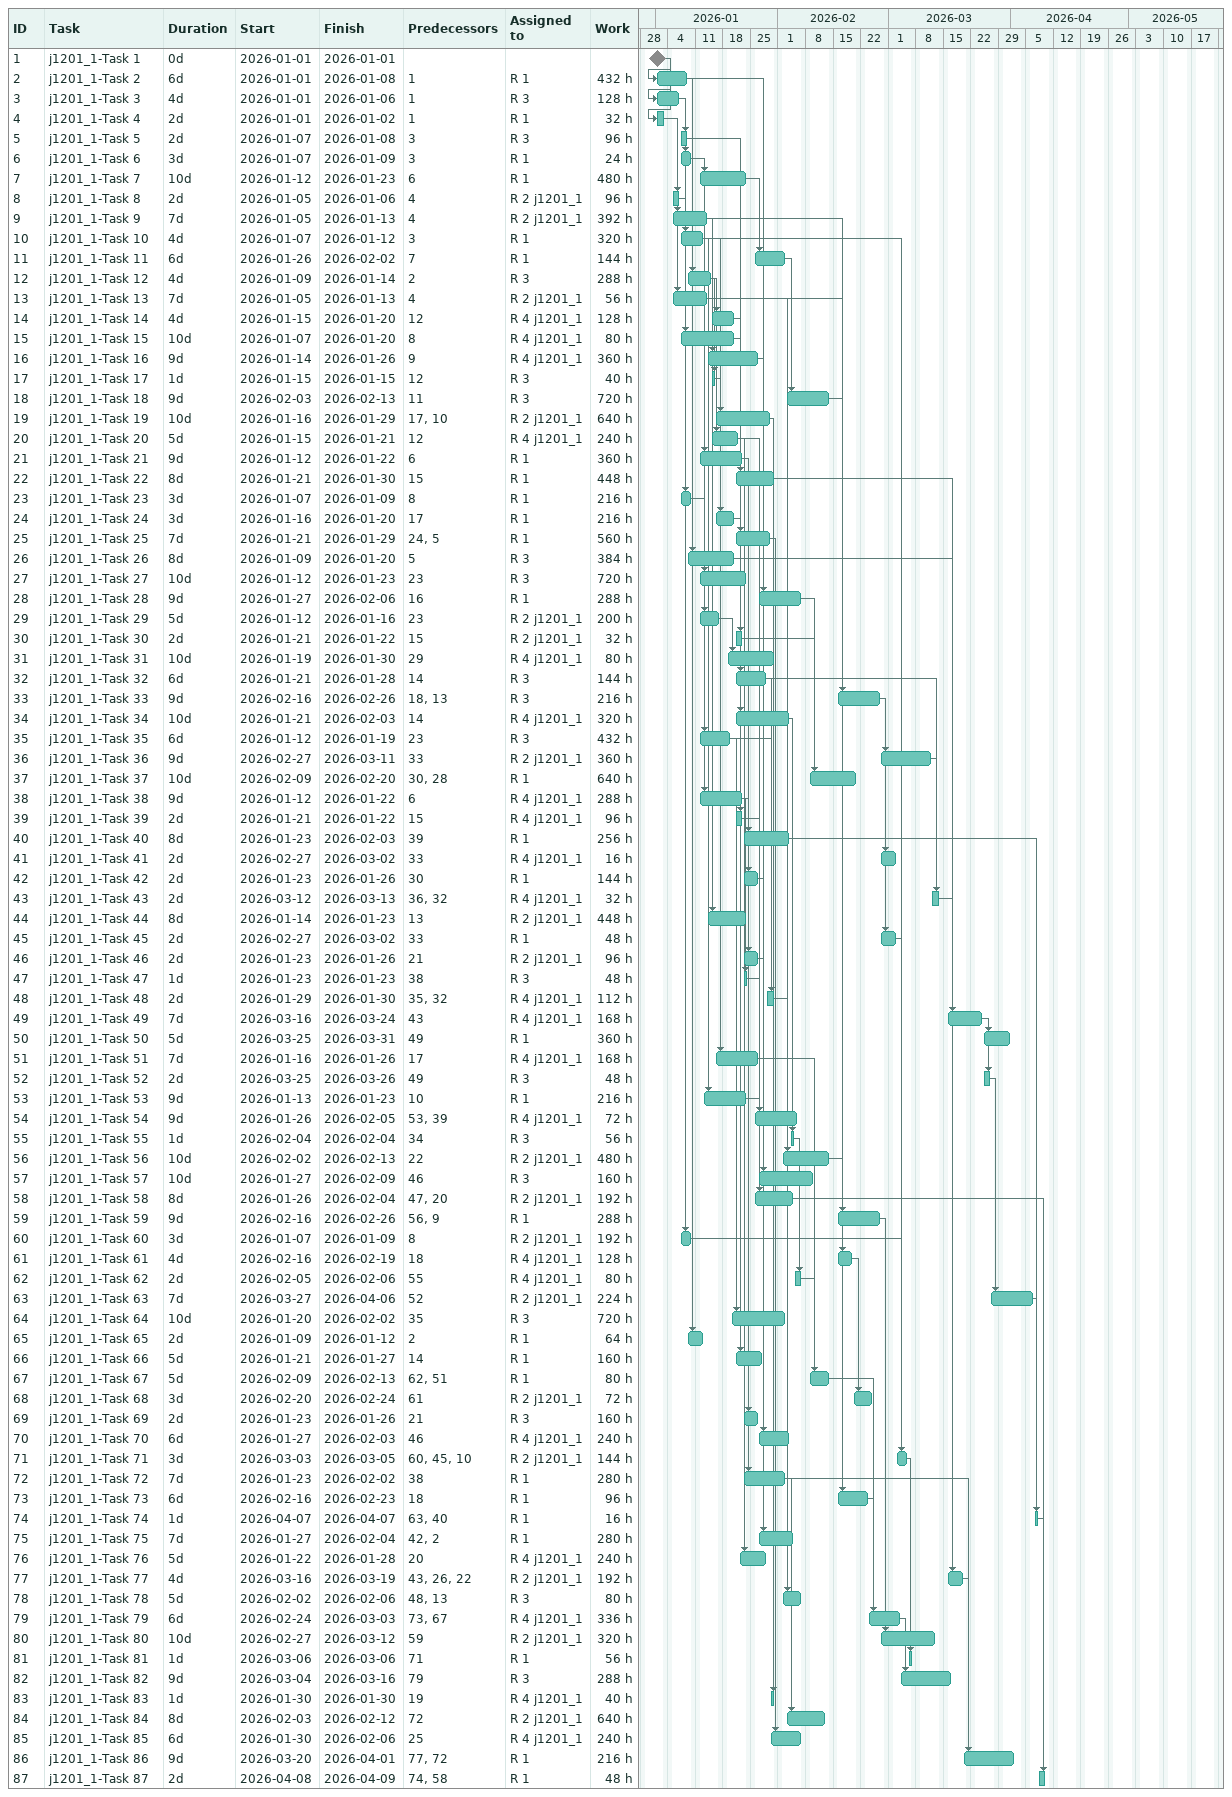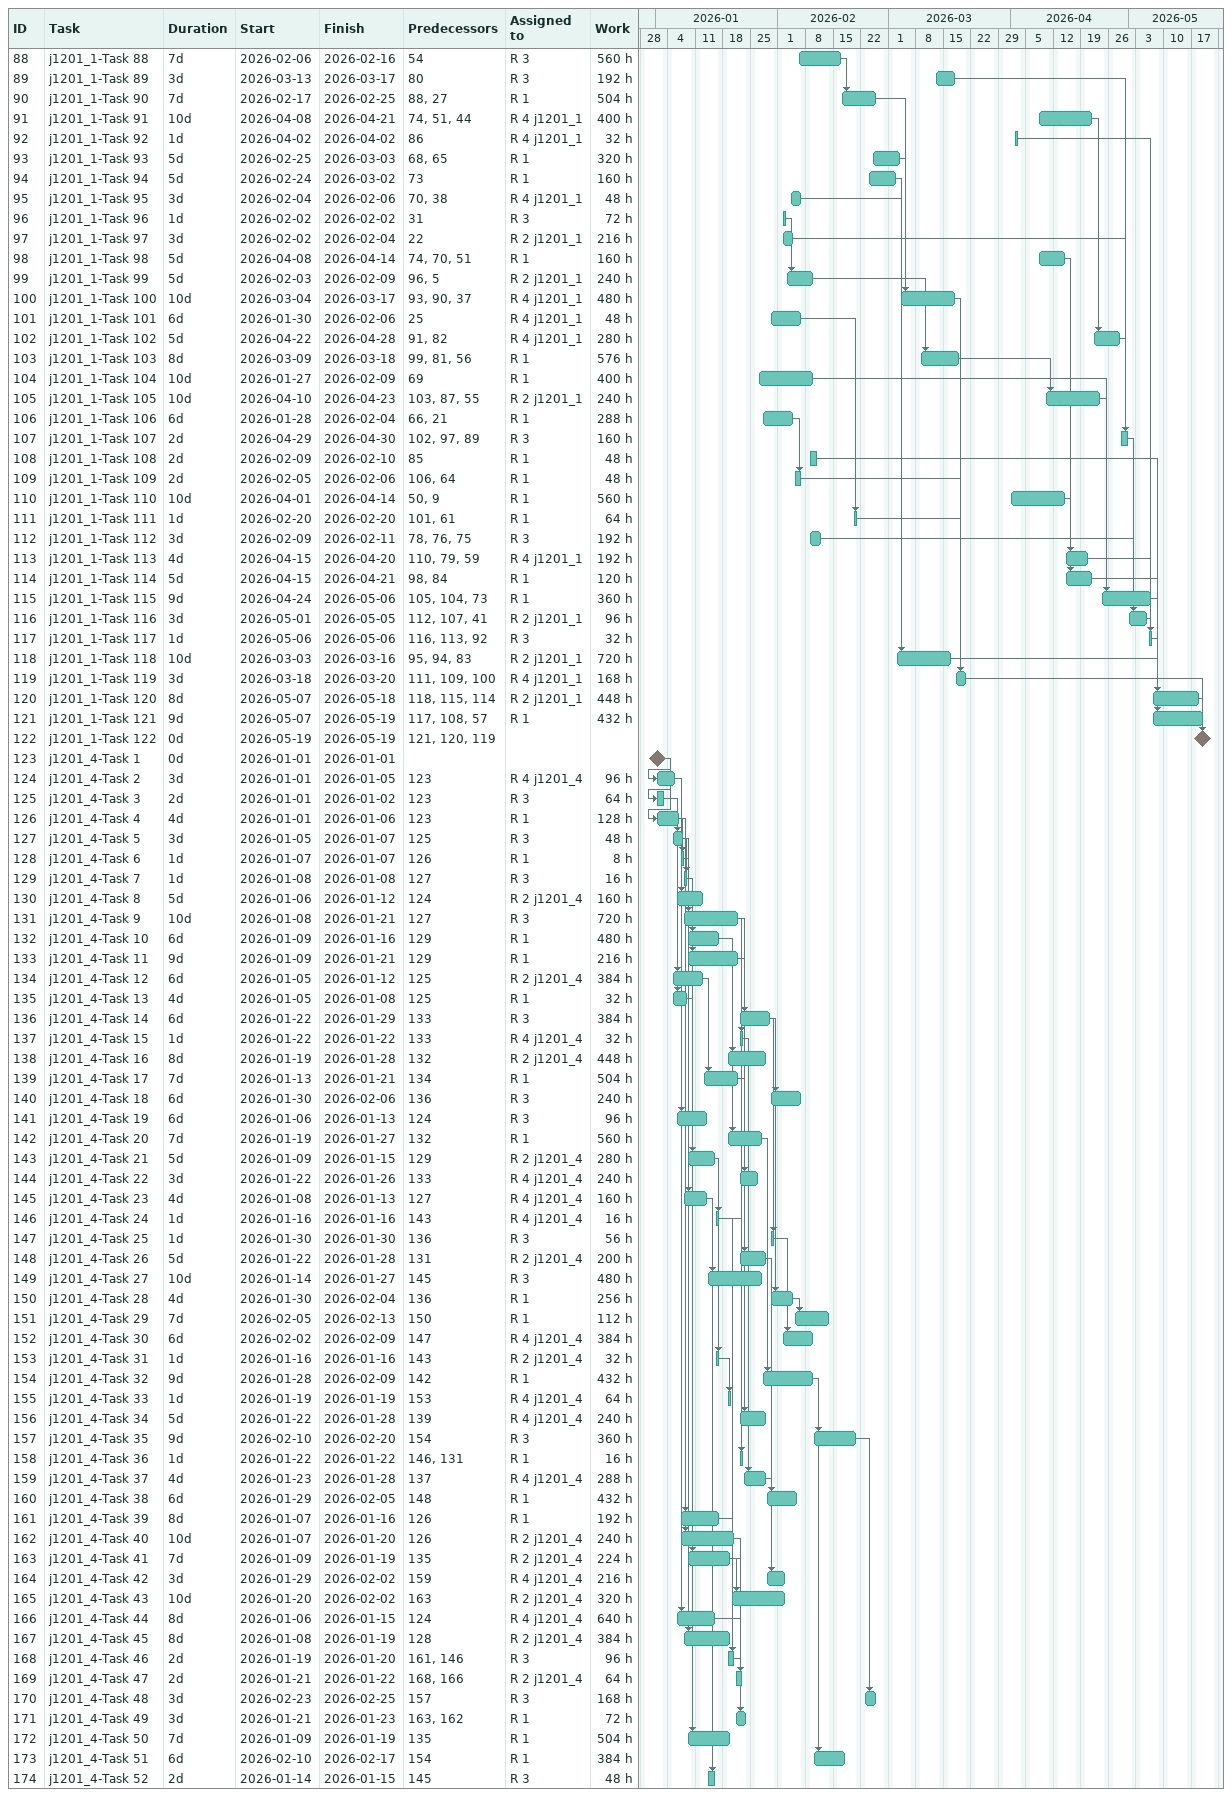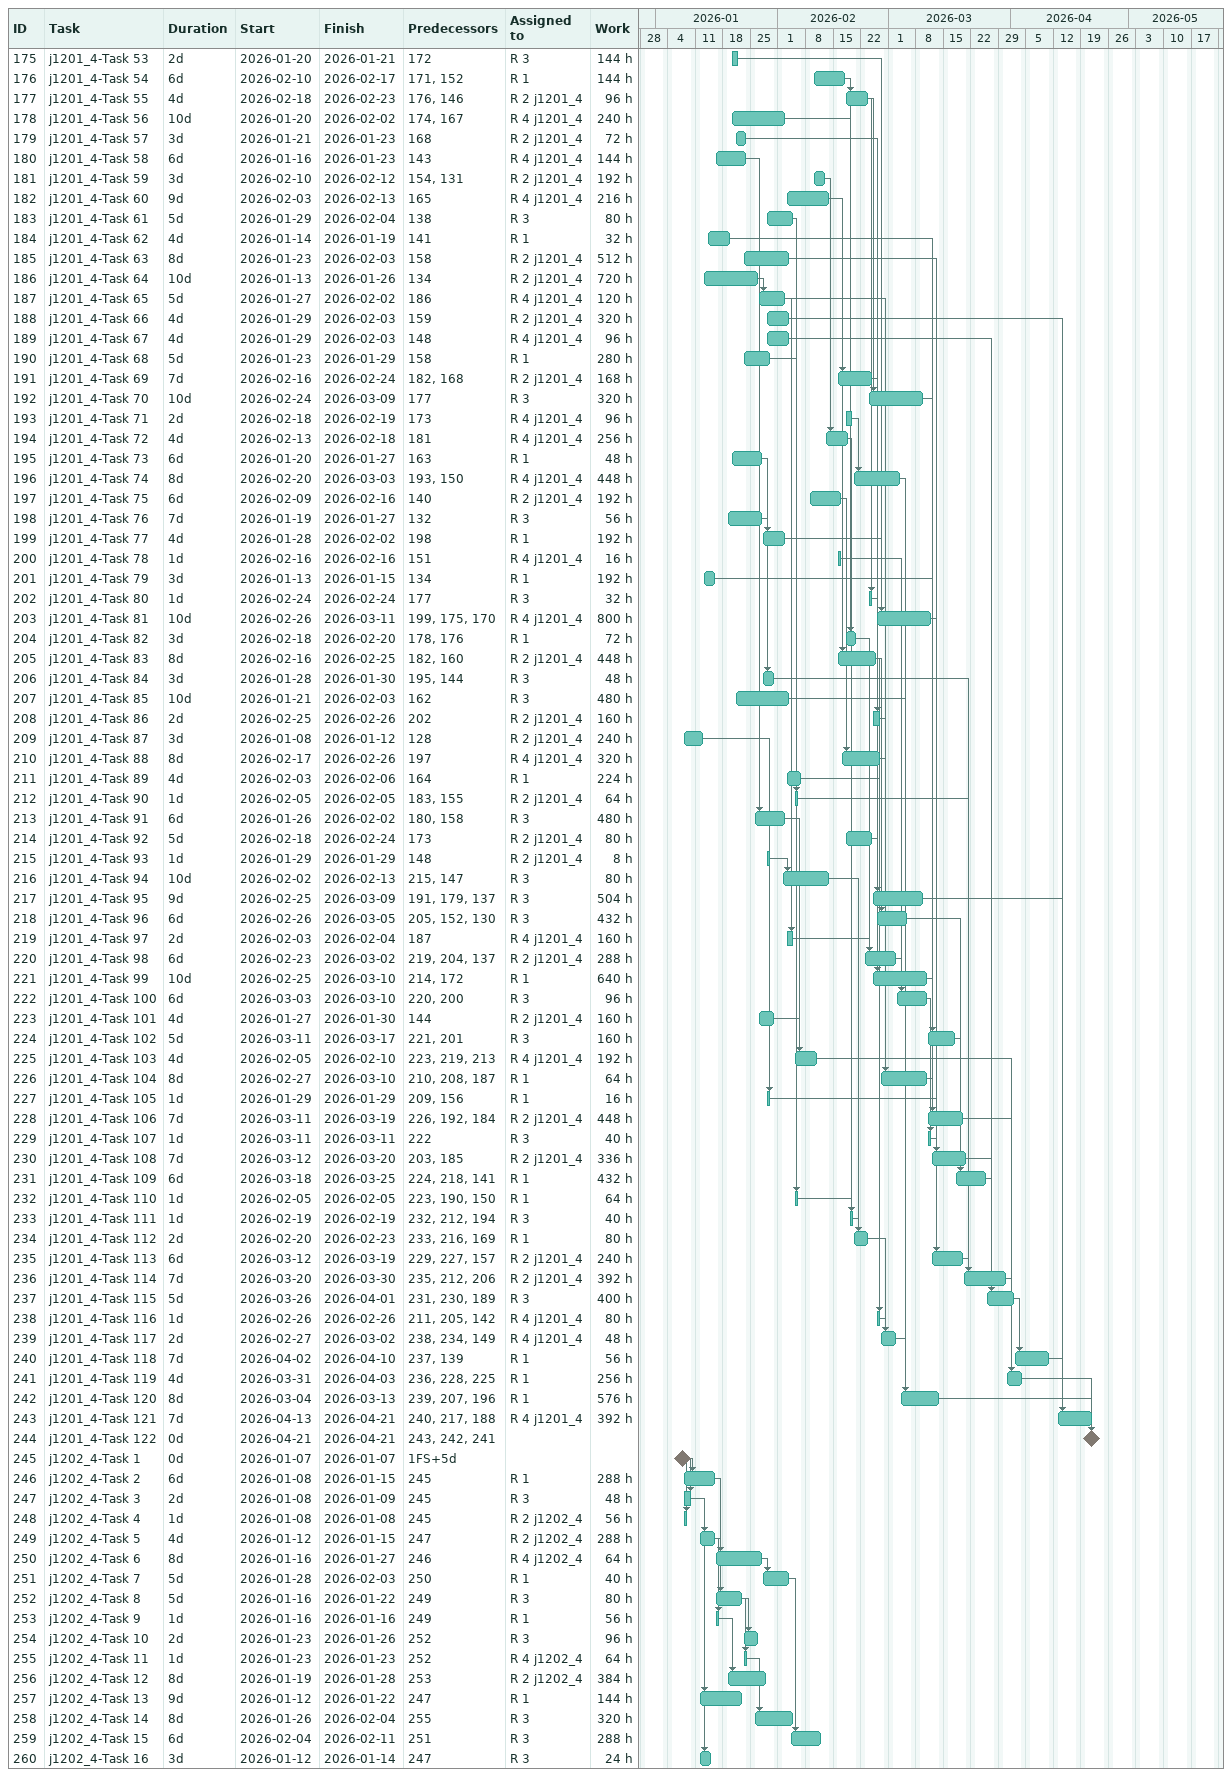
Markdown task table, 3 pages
| ID | Task | Duration | Start | Finish | Predecessors | Resources | Work (h) |
|---|---|---|---|---|---|---|---|
| 1 | j1201_1-Task 1 | 0d | 2026-01-01 | 2026-01-01 |  |  |  |
| 2 | j1201_1-Task 2 | 6d | 2026-01-01 | 2026-01-08 | 1 | R 1 | 432 |
| 3 | j1201_1-Task 3 | 4d | 2026-01-01 | 2026-01-06 | 1 | R 3 | 128 |
| 4 | j1201_1-Task 4 | 2d | 2026-01-01 | 2026-01-02 | 1 | R 1 | 32 |
| 5 | j1201_1-Task 5 | 2d | 2026-01-07 | 2026-01-08 | 3 | R 3 | 96 |
| 6 | j1201_1-Task 6 | 3d | 2026-01-07 | 2026-01-09 | 3 | R 1 | 24 |
| 7 | j1201_1-Task 7 | 10d | 2026-01-12 | 2026-01-23 | 6 | R 1 | 480 |
| 8 | j1201_1-Task 8 | 2d | 2026-01-05 | 2026-01-06 | 4 | R 2 j1201_1 | 96 |
| 9 | j1201_1-Task 9 | 7d | 2026-01-05 | 2026-01-13 | 4 | R 2 j1201_1 | 392 |
| 10 | j1201_1-Task 10 | 4d | 2026-01-07 | 2026-01-12 | 3 | R 1 | 320 |
| 11 | j1201_1-Task 11 | 6d | 2026-01-26 | 2026-02-02 | 7 | R 1 | 144 |
| 12 | j1201_1-Task 12 | 4d | 2026-01-09 | 2026-01-14 | 2 | R 3 | 288 |
| 13 | j1201_1-Task 13 | 7d | 2026-01-05 | 2026-01-13 | 4 | R 2 j1201_1 | 56 |
| 14 | j1201_1-Task 14 | 4d | 2026-01-15 | 2026-01-20 | 12 | R 4 j1201_1 | 128 |
| 15 | j1201_1-Task 15 | 10d | 2026-01-07 | 2026-01-20 | 8 | R 4 j1201_1 | 80 |
| 16 | j1201_1-Task 16 | 9d | 2026-01-14 | 2026-01-26 | 9 | R 4 j1201_1 | 360 |
| 17 | j1201_1-Task 17 | 1d | 2026-01-15 | 2026-01-15 | 12 | R 3 | 40 |
| 18 | j1201_1-Task 18 | 9d | 2026-02-03 | 2026-02-13 | 11 | R 3 | 720 |
| 19 | j1201_1-Task 19 | 10d | 2026-01-16 | 2026-01-29 | 17, 10 | R 2 j1201_1 | 640 |
| 20 | j1201_1-Task 20 | 5d | 2026-01-15 | 2026-01-21 | 12 | R 4 j1201_1 | 240 |
| 21 | j1201_1-Task 21 | 9d | 2026-01-12 | 2026-01-22 | 6 | R 1 | 360 |
| 22 | j1201_1-Task 22 | 8d | 2026-01-21 | 2026-01-30 | 15 | R 1 | 448 |
| 23 | j1201_1-Task 23 | 3d | 2026-01-07 | 2026-01-09 | 8 | R 1 | 216 |
| 24 | j1201_1-Task 24 | 3d | 2026-01-16 | 2026-01-20 | 17 | R 1 | 216 |
| 25 | j1201_1-Task 25 | 7d | 2026-01-21 | 2026-01-29 | 24, 5 | R 1 | 560 |
| 26 | j1201_1-Task 26 | 8d | 2026-01-09 | 2026-01-20 | 5 | R 3 | 384 |
| 27 | j1201_1-Task 27 | 10d | 2026-01-12 | 2026-01-23 | 23 | R 3 | 720 |
| 28 | j1201_1-Task 28 | 9d | 2026-01-27 | 2026-02-06 | 16 | R 1 | 288 |
| 29 | j1201_1-Task 29 | 5d | 2026-01-12 | 2026-01-16 | 23 | R 2 j1201_1 | 200 |
| 30 | j1201_1-Task 30 | 2d | 2026-01-21 | 2026-01-22 | 15 | R 2 j1201_1 | 32 |
| 31 | j1201_1-Task 31 | 10d | 2026-01-19 | 2026-01-30 | 29 | R 4 j1201_1 | 80 |
| 32 | j1201_1-Task 32 | 6d | 2026-01-21 | 2026-01-28 | 14 | R 3 | 144 |
| 33 | j1201_1-Task 33 | 9d | 2026-02-16 | 2026-02-26 | 18, 13 | R 3 | 216 |
| 34 | j1201_1-Task 34 | 10d | 2026-01-21 | 2026-02-03 | 14 | R 4 j1201_1 | 320 |
| 35 | j1201_1-Task 35 | 6d | 2026-01-12 | 2026-01-19 | 23 | R 3 | 432 |
| 36 | j1201_1-Task 36 | 9d | 2026-02-27 | 2026-03-11 | 33 | R 2 j1201_1 | 360 |
| 37 | j1201_1-Task 37 | 10d | 2026-02-09 | 2026-02-20 | 30, 28 | R 1 | 640 |
| 38 | j1201_1-Task 38 | 9d | 2026-01-12 | 2026-01-22 | 6 | R 4 j1201_1 | 288 |
| 39 | j1201_1-Task 39 | 2d | 2026-01-21 | 2026-01-22 | 15 | R 4 j1201_1 | 96 |
| 40 | j1201_1-Task 40 | 8d | 2026-01-23 | 2026-02-03 | 39 | R 1 | 256 |
| 41 | j1201_1-Task 41 | 2d | 2026-02-27 | 2026-03-02 | 33 | R 4 j1201_1 | 16 |
| 42 | j1201_1-Task 42 | 2d | 2026-01-23 | 2026-01-26 | 30 | R 1 | 144 |
| 43 | j1201_1-Task 43 | 2d | 2026-03-12 | 2026-03-13 | 36, 32 | R 4 j1201_1 | 32 |
| 44 | j1201_1-Task 44 | 8d | 2026-01-14 | 2026-01-23 | 13 | R 2 j1201_1 | 448 |
| 45 | j1201_1-Task 45 | 2d | 2026-02-27 | 2026-03-02 | 33 | R 1 | 48 |
| 46 | j1201_1-Task 46 | 2d | 2026-01-23 | 2026-01-26 | 21 | R 2 j1201_1 | 96 |
| 47 | j1201_1-Task 47 | 1d | 2026-01-23 | 2026-01-23 | 38 | R 3 | 48 |
| 48 | j1201_1-Task 48 | 2d | 2026-01-29 | 2026-01-30 | 35, 32 | R 4 j1201_1 | 112 |
| 49 | j1201_1-Task 49 | 7d | 2026-03-16 | 2026-03-24 | 43 | R 4 j1201_1 | 168 |
| 50 | j1201_1-Task 50 | 5d | 2026-03-25 | 2026-03-31 | 49 | R 1 | 360 |
| 51 | j1201_1-Task 51 | 7d | 2026-01-16 | 2026-01-26 | 17 | R 4 j1201_1 | 168 |
| 52 | j1201_1-Task 52 | 2d | 2026-03-25 | 2026-03-26 | 49 | R 3 | 48 |
| 53 | j1201_1-Task 53 | 9d | 2026-01-13 | 2026-01-23 | 10 | R 1 | 216 |
| 54 | j1201_1-Task 54 | 9d | 2026-01-26 | 2026-02-05 | 53, 39 | R 4 j1201_1 | 72 |
| 55 | j1201_1-Task 55 | 1d | 2026-02-04 | 2026-02-04 | 34 | R 3 | 56 |
| 56 | j1201_1-Task 56 | 10d | 2026-02-02 | 2026-02-13 | 22 | R 2 j1201_1 | 480 |
| 57 | j1201_1-Task 57 | 10d | 2026-01-27 | 2026-02-09 | 46 | R 3 | 160 |
| 58 | j1201_1-Task 58 | 8d | 2026-01-26 | 2026-02-04 | 47, 20 | R 2 j1201_1 | 192 |
| 59 | j1201_1-Task 59 | 9d | 2026-02-16 | 2026-02-26 | 56, 9 | R 1 | 288 |
| 60 | j1201_1-Task 60 | 3d | 2026-01-07 | 2026-01-09 | 8 | R 2 j1201_1 | 192 |
| 61 | j1201_1-Task 61 | 4d | 2026-02-16 | 2026-02-19 | 18 | R 4 j1201_1 | 128 |
| 62 | j1201_1-Task 62 | 2d | 2026-02-05 | 2026-02-06 | 55 | R 4 j1201_1 | 80 |
| 63 | j1201_1-Task 63 | 7d | 2026-03-27 | 2026-04-06 | 52 | R 2 j1201_1 | 224 |
| 64 | j1201_1-Task 64 | 10d | 2026-01-20 | 2026-02-02 | 35 | R 3 | 720 |
| 65 | j1201_1-Task 65 | 2d | 2026-01-09 | 2026-01-12 | 2 | R 1 | 64 |
| 66 | j1201_1-Task 66 | 5d | 2026-01-21 | 2026-01-27 | 14 | R 1 | 160 |
| 67 | j1201_1-Task 67 | 5d | 2026-02-09 | 2026-02-13 | 62, 51 | R 1 | 80 |
| 68 | j1201_1-Task 68 | 3d | 2026-02-20 | 2026-02-24 | 61 | R 2 j1201_1 | 72 |
| 69 | j1201_1-Task 69 | 2d | 2026-01-23 | 2026-01-26 | 21 | R 3 | 160 |
| 70 | j1201_1-Task 70 | 6d | 2026-01-27 | 2026-02-03 | 46 | R 4 j1201_1 | 240 |
| 71 | j1201_1-Task 71 | 3d | 2026-03-03 | 2026-03-05 | 60, 45, 10 | R 2 j1201_1 | 144 |
| 72 | j1201_1-Task 72 | 7d | 2026-01-23 | 2026-02-02 | 38 | R 1 | 280 |
| 73 | j1201_1-Task 73 | 6d | 2026-02-16 | 2026-02-23 | 18 | R 1 | 96 |
| 74 | j1201_1-Task 74 | 1d | 2026-04-07 | 2026-04-07 | 63, 40 | R 1 | 16 |
| 75 | j1201_1-Task 75 | 7d | 2026-01-27 | 2026-02-04 | 42, 2 | R 1 | 280 |
| 76 | j1201_1-Task 76 | 5d | 2026-01-22 | 2026-01-28 | 20 | R 4 j1201_1 | 240 |
| 77 | j1201_1-Task 77 | 4d | 2026-03-16 | 2026-03-19 | 43, 26, 22 | R 2 j1201_1 | 192 |
| 78 | j1201_1-Task 78 | 5d | 2026-02-02 | 2026-02-06 | 48, 13 | R 3 | 80 |
| 79 | j1201_1-Task 79 | 6d | 2026-02-24 | 2026-03-03 | 73, 67 | R 4 j1201_1 | 336 |
| 80 | j1201_1-Task 80 | 10d | 2026-02-27 | 2026-03-12 | 59 | R 2 j1201_1 | 320 |
| 81 | j1201_1-Task 81 | 1d | 2026-03-06 | 2026-03-06 | 71 | R 1 | 56 |
| 82 | j1201_1-Task 82 | 9d | 2026-03-04 | 2026-03-16 | 79 | R 3 | 288 |
| 83 | j1201_1-Task 83 | 1d | 2026-01-30 | 2026-01-30 | 19 | R 4 j1201_1 | 40 |
| 84 | j1201_1-Task 84 | 8d | 2026-02-03 | 2026-02-12 | 72 | R 2 j1201_1 | 640 |
| 85 | j1201_1-Task 85 | 6d | 2026-01-30 | 2026-02-06 | 25 | R 4 j1201_1 | 240 |
| 86 | j1201_1-Task 86 | 9d | 2026-03-20 | 2026-04-01 | 77, 72 | R 1 | 216 |
| 87 | j1201_1-Task 87 | 2d | 2026-04-08 | 2026-04-09 | 74, 58 | R 1 | 48 |
| 88 | j1201_1-Task 88 | 7d | 2026-02-06 | 2026-02-16 | 54 | R 3 | 560 |
| 89 | j1201_1-Task 89 | 3d | 2026-03-13 | 2026-03-17 | 80 | R 3 | 192 |
| 90 | j1201_1-Task 90 | 7d | 2026-02-17 | 2026-02-25 | 88, 27 | R 1 | 504 |
| 91 | j1201_1-Task 91 | 10d | 2026-04-08 | 2026-04-21 | 74, 51, 44 | R 4 j1201_1 | 400 |
| 92 | j1201_1-Task 92 | 1d | 2026-04-02 | 2026-04-02 | 86 | R 4 j1201_1 | 32 |
| 93 | j1201_1-Task 93 | 5d | 2026-02-25 | 2026-03-03 | 68, 65 | R 1 | 320 |
| 94 | j1201_1-Task 94 | 5d | 2026-02-24 | 2026-03-02 | 73 | R 1 | 160 |
| 95 | j1201_1-Task 95 | 3d | 2026-02-04 | 2026-02-06 | 70, 38 | R 4 j1201_1 | 48 |
| 96 | j1201_1-Task 96 | 1d | 2026-02-02 | 2026-02-02 | 31 | R 3 | 72 |
| 97 | j1201_1-Task 97 | 3d | 2026-02-02 | 2026-02-04 | 22 | R 2 j1201_1 | 216 |
| 98 | j1201_1-Task 98 | 5d | 2026-04-08 | 2026-04-14 | 74, 70, 51 | R 1 | 160 |
| 99 | j1201_1-Task 99 | 5d | 2026-02-03 | 2026-02-09 | 96, 5 | R 2 j1201_1 | 240 |
| 100 | j1201_1-Task 100 | 10d | 2026-03-04 | 2026-03-17 | 93, 90, 37 | R 4 j1201_1 | 480 |
| 101 | j1201_1-Task 101 | 6d | 2026-01-30 | 2026-02-06 | 25 | R 4 j1201_1 | 48 |
| 102 | j1201_1-Task 102 | 5d | 2026-04-22 | 2026-04-28 | 91, 82 | R 4 j1201_1 | 280 |
| 103 | j1201_1-Task 103 | 8d | 2026-03-09 | 2026-03-18 | 99, 81, 56 | R 1 | 576 |
| 104 | j1201_1-Task 104 | 10d | 2026-01-27 | 2026-02-09 | 69 | R 1 | 400 |
| 105 | j1201_1-Task 105 | 10d | 2026-04-10 | 2026-04-23 | 103, 87, 55 | R 2 j1201_1 | 240 |
| 106 | j1201_1-Task 106 | 6d | 2026-01-28 | 2026-02-04 | 66, 21 | R 1 | 288 |
| 107 | j1201_1-Task 107 | 2d | 2026-04-29 | 2026-04-30 | 102, 97, 89 | R 3 | 160 |
| 108 | j1201_1-Task 108 | 2d | 2026-02-09 | 2026-02-10 | 85 | R 1 | 48 |
| 109 | j1201_1-Task 109 | 2d | 2026-02-05 | 2026-02-06 | 106, 64 | R 1 | 48 |
| 110 | j1201_1-Task 110 | 10d | 2026-04-01 | 2026-04-14 | 50, 9 | R 1 | 560 |
| 111 | j1201_1-Task 111 | 1d | 2026-02-20 | 2026-02-20 | 101, 61 | R 1 | 64 |
| 112 | j1201_1-Task 112 | 3d | 2026-02-09 | 2026-02-11 | 78, 76, 75 | R 3 | 192 |
| 113 | j1201_1-Task 113 | 4d | 2026-04-15 | 2026-04-20 | 110, 79, 59 | R 4 j1201_1 | 192 |
| 114 | j1201_1-Task 114 | 5d | 2026-04-15 | 2026-04-21 | 98, 84 | R 1 | 120 |
| 115 | j1201_1-Task 115 | 9d | 2026-04-24 | 2026-05-06 | 105, 104, 73 | R 1 | 360 |
| 116 | j1201_1-Task 116 | 3d | 2026-05-01 | 2026-05-05 | 112, 107, 41 | R 2 j1201_1 | 96 |
| 117 | j1201_1-Task 117 | 1d | 2026-05-06 | 2026-05-06 | 116, 113, 92 | R 3 | 32 |
| 118 | j1201_1-Task 118 | 10d | 2026-03-03 | 2026-03-16 | 95, 94, 83 | R 2 j1201_1 | 720 |
| 119 | j1201_1-Task 119 | 3d | 2026-03-18 | 2026-03-20 | 111, 109, 100 | R 4 j1201_1 | 168 |
| 120 | j1201_1-Task 120 | 8d | 2026-05-07 | 2026-05-18 | 118, 115, 114 | R 2 j1201_1 | 448 |
| 121 | j1201_1-Task 121 | 9d | 2026-05-07 | 2026-05-19 | 117, 108, 57 | R 1 | 432 |
| 122 | j1201_1-Task 122 | 0d | 2026-05-19 | 2026-05-19 | 121, 120, 119 |  |  |
| 123 | j1201_4-Task 1 | 0d | 2026-01-01 | 2026-01-01 |  |  |  |
| 124 | j1201_4-Task 2 | 3d | 2026-01-01 | 2026-01-05 | 123 | R 4 j1201_4 | 96 |
| 125 | j1201_4-Task 3 | 2d | 2026-01-01 | 2026-01-02 | 123 | R 3 | 64 |
| 126 | j1201_4-Task 4 | 4d | 2026-01-01 | 2026-01-06 | 123 | R 1 | 128 |
| 127 | j1201_4-Task 5 | 3d | 2026-01-05 | 2026-01-07 | 125 | R 3 | 48 |
| 128 | j1201_4-Task 6 | 1d | 2026-01-07 | 2026-01-07 | 126 | R 1 | 8 |
| 129 | j1201_4-Task 7 | 1d | 2026-01-08 | 2026-01-08 | 127 | R 3 | 16 |
| 130 | j1201_4-Task 8 | 5d | 2026-01-06 | 2026-01-12 | 124 | R 2 j1201_4 | 160 |
| 131 | j1201_4-Task 9 | 10d | 2026-01-08 | 2026-01-21 | 127 | R 3 | 720 |
| 132 | j1201_4-Task 10 | 6d | 2026-01-09 | 2026-01-16 | 129 | R 1 | 480 |
| 133 | j1201_4-Task 11 | 9d | 2026-01-09 | 2026-01-21 | 129 | R 1 | 216 |
| 134 | j1201_4-Task 12 | 6d | 2026-01-05 | 2026-01-12 | 125 | R 2 j1201_4 | 384 |
| 135 | j1201_4-Task 13 | 4d | 2026-01-05 | 2026-01-08 | 125 | R 1 | 32 |
| 136 | j1201_4-Task 14 | 6d | 2026-01-22 | 2026-01-29 | 133 | R 3 | 384 |
| 137 | j1201_4-Task 15 | 1d | 2026-01-22 | 2026-01-22 | 133 | R 4 j1201_4 | 32 |
| 138 | j1201_4-Task 16 | 8d | 2026-01-19 | 2026-01-28 | 132 | R 2 j1201_4 | 448 |
| 139 | j1201_4-Task 17 | 7d | 2026-01-13 | 2026-01-21 | 134 | R 1 | 504 |
| 140 | j1201_4-Task 18 | 6d | 2026-01-30 | 2026-02-06 | 136 | R 3 | 240 |
| 141 | j1201_4-Task 19 | 6d | 2026-01-06 | 2026-01-13 | 124 | R 3 | 96 |
| 142 | j1201_4-Task 20 | 7d | 2026-01-19 | 2026-01-27 | 132 | R 1 | 560 |
| 143 | j1201_4-Task 21 | 5d | 2026-01-09 | 2026-01-15 | 129 | R 2 j1201_4 | 280 |
| 144 | j1201_4-Task 22 | 3d | 2026-01-22 | 2026-01-26 | 133 | R 4 j1201_4 | 240 |
| 145 | j1201_4-Task 23 | 4d | 2026-01-08 | 2026-01-13 | 127 | R 4 j1201_4 | 160 |
| 146 | j1201_4-Task 24 | 1d | 2026-01-16 | 2026-01-16 | 143 | R 4 j1201_4 | 16 |
| 147 | j1201_4-Task 25 | 1d | 2026-01-30 | 2026-01-30 | 136 | R 3 | 56 |
| 148 | j1201_4-Task 26 | 5d | 2026-01-22 | 2026-01-28 | 131 | R 2 j1201_4 | 200 |
| 149 | j1201_4-Task 27 | 10d | 2026-01-14 | 2026-01-27 | 145 | R 3 | 480 |
| 150 | j1201_4-Task 28 | 4d | 2026-01-30 | 2026-02-04 | 136 | R 1 | 256 |
| 151 | j1201_4-Task 29 | 7d | 2026-02-05 | 2026-02-13 | 150 | R 1 | 112 |
| 152 | j1201_4-Task 30 | 6d | 2026-02-02 | 2026-02-09 | 147 | R 4 j1201_4 | 384 |
| 153 | j1201_4-Task 31 | 1d | 2026-01-16 | 2026-01-16 | 143 | R 2 j1201_4 | 32 |
| 154 | j1201_4-Task 32 | 9d | 2026-01-28 | 2026-02-09 | 142 | R 1 | 432 |
| 155 | j1201_4-Task 33 | 1d | 2026-01-19 | 2026-01-19 | 153 | R 4 j1201_4 | 64 |
| 156 | j1201_4-Task 34 | 5d | 2026-01-22 | 2026-01-28 | 139 | R 4 j1201_4 | 240 |
| 157 | j1201_4-Task 35 | 9d | 2026-02-10 | 2026-02-20 | 154 | R 3 | 360 |
| 158 | j1201_4-Task 36 | 1d | 2026-01-22 | 2026-01-22 | 146, 131 | R 1 | 16 |
| 159 | j1201_4-Task 37 | 4d | 2026-01-23 | 2026-01-28 | 137 | R 4 j1201_4 | 288 |
| 160 | j1201_4-Task 38 | 6d | 2026-01-29 | 2026-02-05 | 148 | R 1 | 432 |
| 161 | j1201_4-Task 39 | 8d | 2026-01-07 | 2026-01-16 | 126 | R 1 | 192 |
| 162 | j1201_4-Task 40 | 10d | 2026-01-07 | 2026-01-20 | 126 | R 2 j1201_4 | 240 |
| 163 | j1201_4-Task 41 | 7d | 2026-01-09 | 2026-01-19 | 135 | R 2 j1201_4 | 224 |
| 164 | j1201_4-Task 42 | 3d | 2026-01-29 | 2026-02-02 | 159 | R 4 j1201_4 | 216 |
| 165 | j1201_4-Task 43 | 10d | 2026-01-20 | 2026-02-02 | 163 | R 2 j1201_4 | 320 |
| 166 | j1201_4-Task 44 | 8d | 2026-01-06 | 2026-01-15 | 124 | R 4 j1201_4 | 640 |
| 167 | j1201_4-Task 45 | 8d | 2026-01-08 | 2026-01-19 | 128 | R 2 j1201_4 | 384 |
| 168 | j1201_4-Task 46 | 2d | 2026-01-19 | 2026-01-20 | 161, 146 | R 3 | 96 |
| 169 | j1201_4-Task 47 | 2d | 2026-01-21 | 2026-01-22 | 168, 166 | R 2 j1201_4 | 64 |
| 170 | j1201_4-Task 48 | 3d | 2026-02-23 | 2026-02-25 | 157 | R 3 | 168 |
| 171 | j1201_4-Task 49 | 3d | 2026-01-21 | 2026-01-23 | 163, 162 | R 1 | 72 |
| 172 | j1201_4-Task 50 | 7d | 2026-01-09 | 2026-01-19 | 135 | R 1 | 504 |
| 173 | j1201_4-Task 51 | 6d | 2026-02-10 | 2026-02-17 | 154 | R 1 | 384 |
| 174 | j1201_4-Task 52 | 2d | 2026-01-14 | 2026-01-15 | 145 | R 3 | 48 |
| 175 | j1201_4-Task 53 | 2d | 2026-01-20 | 2026-01-21 | 172 | R 3 | 144 |
| 176 | j1201_4-Task 54 | 6d | 2026-02-10 | 2026-02-17 | 171, 152 | R 1 | 144 |
| 177 | j1201_4-Task 55 | 4d | 2026-02-18 | 2026-02-23 | 176, 146 | R 2 j1201_4 | 96 |
| 178 | j1201_4-Task 56 | 10d | 2026-01-20 | 2026-02-02 | 174, 167 | R 4 j1201_4 | 240 |
| 179 | j1201_4-Task 57 | 3d | 2026-01-21 | 2026-01-23 | 168 | R 2 j1201_4 | 72 |
| 180 | j1201_4-Task 58 | 6d | 2026-01-16 | 2026-01-23 | 143 | R 4 j1201_4 | 144 |
| 181 | j1201_4-Task 59 | 3d | 2026-02-10 | 2026-02-12 | 154, 131 | R 2 j1201_4 | 192 |
| 182 | j1201_4-Task 60 | 9d | 2026-02-03 | 2026-02-13 | 165 | R 4 j1201_4 | 216 |
| 183 | j1201_4-Task 61 | 5d | 2026-01-29 | 2026-02-04 | 138 | R 3 | 80 |
| 184 | j1201_4-Task 62 | 4d | 2026-01-14 | 2026-01-19 | 141 | R 1 | 32 |
| 185 | j1201_4-Task 63 | 8d | 2026-01-23 | 2026-02-03 | 158 | R 2 j1201_4 | 512 |
| 186 | j1201_4-Task 64 | 10d | 2026-01-13 | 2026-01-26 | 134 | R 2 j1201_4 | 720 |
| 187 | j1201_4-Task 65 | 5d | 2026-01-27 | 2026-02-02 | 186 | R 4 j1201_4 | 120 |
| 188 | j1201_4-Task 66 | 4d | 2026-01-29 | 2026-02-03 | 159 | R 2 j1201_4 | 320 |
| 189 | j1201_4-Task 67 | 4d | 2026-01-29 | 2026-02-03 | 148 | R 4 j1201_4 | 96 |
| 190 | j1201_4-Task 68 | 5d | 2026-01-23 | 2026-01-29 | 158 | R 1 | 280 |
| 191 | j1201_4-Task 69 | 7d | 2026-02-16 | 2026-02-24 | 182, 168 | R 2 j1201_4 | 168 |
| 192 | j1201_4-Task 70 | 10d | 2026-02-24 | 2026-03-09 | 177 | R 3 | 320 |
| 193 | j1201_4-Task 71 | 2d | 2026-02-18 | 2026-02-19 | 173 | R 4 j1201_4 | 96 |
| 194 | j1201_4-Task 72 | 4d | 2026-02-13 | 2026-02-18 | 181 | R 4 j1201_4 | 256 |
| 195 | j1201_4-Task 73 | 6d | 2026-01-20 | 2026-01-27 | 163 | R 1 | 48 |
| 196 | j1201_4-Task 74 | 8d | 2026-02-20 | 2026-03-03 | 193, 150 | R 4 j1201_4 | 448 |
| 197 | j1201_4-Task 75 | 6d | 2026-02-09 | 2026-02-16 | 140 | R 2 j1201_4 | 192 |
| 198 | j1201_4-Task 76 | 7d | 2026-01-19 | 2026-01-27 | 132 | R 3 | 56 |
| 199 | j1201_4-Task 77 | 4d | 2026-01-28 | 2026-02-02 | 198 | R 1 | 192 |
| 200 | j1201_4-Task 78 | 1d | 2026-02-16 | 2026-02-16 | 151 | R 4 j1201_4 | 16 |
| 201 | j1201_4-Task 79 | 3d | 2026-01-13 | 2026-01-15 | 134 | R 1 | 192 |
| 202 | j1201_4-Task 80 | 1d | 2026-02-24 | 2026-02-24 | 177 | R 3 | 32 |
| 203 | j1201_4-Task 81 | 10d | 2026-02-26 | 2026-03-11 | 199, 175, 170 | R 4 j1201_4 | 800 |
| 204 | j1201_4-Task 82 | 3d | 2026-02-18 | 2026-02-20 | 178, 176 | R 1 | 72 |
| 205 | j1201_4-Task 83 | 8d | 2026-02-16 | 2026-02-25 | 182, 160 | R 2 j1201_4 | 448 |
| 206 | j1201_4-Task 84 | 3d | 2026-01-28 | 2026-01-30 | 195, 144 | R 3 | 48 |
| 207 | j1201_4-Task 85 | 10d | 2026-01-21 | 2026-02-03 | 162 | R 3 | 480 |
| 208 | j1201_4-Task 86 | 2d | 2026-02-25 | 2026-02-26 | 202 | R 2 j1201_4 | 160 |
| 209 | j1201_4-Task 87 | 3d | 2026-01-08 | 2026-01-12 | 128 | R 2 j1201_4 | 240 |
| 210 | j1201_4-Task 88 | 8d | 2026-02-17 | 2026-02-26 | 197 | R 4 j1201_4 | 320 |
| 211 | j1201_4-Task 89 | 4d | 2026-02-03 | 2026-02-06 | 164 | R 1 | 224 |
| 212 | j1201_4-Task 90 | 1d | 2026-02-05 | 2026-02-05 | 183, 155 | R 2 j1201_4 | 64 |
| 213 | j1201_4-Task 91 | 6d | 2026-01-26 | 2026-02-02 | 180, 158 | R 3 | 480 |
| 214 | j1201_4-Task 92 | 5d | 2026-02-18 | 2026-02-24 | 173 | R 2 j1201_4 | 80 |
| 215 | j1201_4-Task 93 | 1d | 2026-01-29 | 2026-01-29 | 148 | R 2 j1201_4 | 8 |
| 216 | j1201_4-Task 94 | 10d | 2026-02-02 | 2026-02-13 | 215, 147 | R 3 | 80 |
| 217 | j1201_4-Task 95 | 9d | 2026-02-25 | 2026-03-09 | 191, 179, 137 | R 3 | 504 |
| 218 | j1201_4-Task 96 | 6d | 2026-02-26 | 2026-03-05 | 205, 152, 130 | R 3 | 432 |
| 219 | j1201_4-Task 97 | 2d | 2026-02-03 | 2026-02-04 | 187 | R 4 j1201_4 | 160 |
| 220 | j1201_4-Task 98 | 6d | 2026-02-23 | 2026-03-02 | 219, 204, 137 | R 2 j1201_4 | 288 |
| 221 | j1201_4-Task 99 | 10d | 2026-02-25 | 2026-03-10 | 214, 172 | R 1 | 640 |
| 222 | j1201_4-Task 100 | 6d | 2026-03-03 | 2026-03-10 | 220, 200 | R 3 | 96 |
| 223 | j1201_4-Task 101 | 4d | 2026-01-27 | 2026-01-30 | 144 | R 2 j1201_4 | 160 |
| 224 | j1201_4-Task 102 | 5d | 2026-03-11 | 2026-03-17 | 221, 201 | R 3 | 160 |
| 225 | j1201_4-Task 103 | 4d | 2026-02-05 | 2026-02-10 | 223, 219, 213 | R 4 j1201_4 | 192 |
| 226 | j1201_4-Task 104 | 8d | 2026-02-27 | 2026-03-10 | 210, 208, 187 | R 1 | 64 |
| 227 | j1201_4-Task 105 | 1d | 2026-01-29 | 2026-01-29 | 209, 156 | R 1 | 16 |
| 228 | j1201_4-Task 106 | 7d | 2026-03-11 | 2026-03-19 | 226, 192, 184 | R 2 j1201_4 | 448 |
| 229 | j1201_4-Task 107 | 1d | 2026-03-11 | 2026-03-11 | 222 | R 3 | 40 |
| 230 | j1201_4-Task 108 | 7d | 2026-03-12 | 2026-03-20 | 203, 185 | R 2 j1201_4 | 336 |
| 231 | j1201_4-Task 109 | 6d | 2026-03-18 | 2026-03-25 | 224, 218, 141 | R 1 | 432 |
| 232 | j1201_4-Task 110 | 1d | 2026-02-05 | 2026-02-05 | 223, 190, 150 | R 1 | 64 |
| 233 | j1201_4-Task 111 | 1d | 2026-02-19 | 2026-02-19 | 232, 212, 194 | R 3 | 40 |
| 234 | j1201_4-Task 112 | 2d | 2026-02-20 | 2026-02-23 | 233, 216, 169 | R 1 | 80 |
| 235 | j1201_4-Task 113 | 6d | 2026-03-12 | 2026-03-19 | 229, 227, 157 | R 2 j1201_4 | 240 |
| 236 | j1201_4-Task 114 | 7d | 2026-03-20 | 2026-03-30 | 235, 212, 206 | R 2 j1201_4 | 392 |
| 237 | j1201_4-Task 115 | 5d | 2026-03-26 | 2026-04-01 | 231, 230, 189 | R 3 | 400 |
| 238 | j1201_4-Task 116 | 1d | 2026-02-26 | 2026-02-26 | 211, 205, 142 | R 4 j1201_4 | 80 |
| 239 | j1201_4-Task 117 | 2d | 2026-02-27 | 2026-03-02 | 238, 234, 149 | R 4 j1201_4 | 48 |
| 240 | j1201_4-Task 118 | 7d | 2026-04-02 | 2026-04-10 | 237, 139 | R 1 | 56 |
| 241 | j1201_4-Task 119 | 4d | 2026-03-31 | 2026-04-03 | 236, 228, 225 | R 1 | 256 |
| 242 | j1201_4-Task 120 | 8d | 2026-03-04 | 2026-03-13 | 239, 207, 196 | R 1 | 576 |
| 243 | j1201_4-Task 121 | 7d | 2026-04-13 | 2026-04-21 | 240, 217, 188 | R 4 j1201_4 | 392 |
| 244 | j1201_4-Task 122 | 0d | 2026-04-21 | 2026-04-21 | 243, 242, 241 |  |  |
| 245 | j1202_4-Task 1 | 0d | 2026-01-07 | 2026-01-07 | 1FS+5d |  |  |
| 246 | j1202_4-Task 2 | 6d | 2026-01-08 | 2026-01-15 | 245 | R 1 | 288 |
| 247 | j1202_4-Task 3 | 2d | 2026-01-08 | 2026-01-09 | 245 | R 3 | 48 |
| 248 | j1202_4-Task 4 | 1d | 2026-01-08 | 2026-01-08 | 245 | R 2 j1202_4 | 56 |
| 249 | j1202_4-Task 5 | 4d | 2026-01-12 | 2026-01-15 | 247 | R 2 j1202_4 | 288 |
| 250 | j1202_4-Task 6 | 8d | 2026-01-16 | 2026-01-27 | 246 | R 4 j1202_4 | 64 |
| 251 | j1202_4-Task 7 | 5d | 2026-01-28 | 2026-02-03 | 250 | R 1 | 40 |
| 252 | j1202_4-Task 8 | 5d | 2026-01-16 | 2026-01-22 | 249 | R 3 | 80 |
| 253 | j1202_4-Task 9 | 1d | 2026-01-16 | 2026-01-16 | 249 | R 1 | 56 |
| 254 | j1202_4-Task 10 | 2d | 2026-01-23 | 2026-01-26 | 252 | R 3 | 96 |
| 255 | j1202_4-Task 11 | 1d | 2026-01-23 | 2026-01-23 | 252 | R 4 j1202_4 | 64 |
| 256 | j1202_4-Task 12 | 8d | 2026-01-19 | 2026-01-28 | 253 | R 2 j1202_4 | 384 |
| 257 | j1202_4-Task 13 | 9d | 2026-01-12 | 2026-01-22 | 247 | R 1 | 144 |
| 258 | j1202_4-Task 14 | 8d | 2026-01-26 | 2026-02-04 | 255 | R 3 | 320 |
| 259 | j1202_4-Task 15 | 6d | 2026-02-04 | 2026-02-11 | 251 | R 3 | 288 |
| 260 | j1202_4-Task 16 | 3d | 2026-01-12 | 2026-01-14 | 247 | R 3 | 24 |
